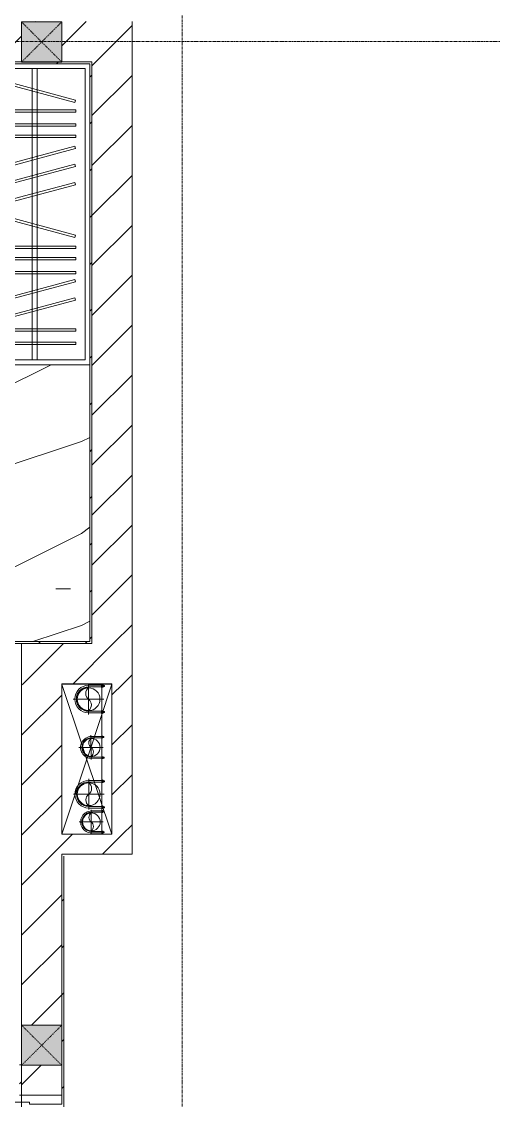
# Model space of a CAD drawing. Header units: millimetres. Extents: x 5357 to 259384, y -16348 to 109893.
# Drawn here: x 41853 to 44202, y 56460 to 61837 of the extents above; entities that cross this region are included whole.
import ezdxf

# ---------------------------------------------------------------- set-up
doc = ezdxf.new("R2010")
doc.units = ezdxf.units.MM
for name, pattern in [('Dash', [6, 3, -3]), ('Grid Line', [22.225, 12.7, -3.175, 3.175, -3.175]), ('IMPORT-CENTER _3_', [10.16, 6.35, -1.27, 1.27, -1.27])]:
    doc.linetypes.add(name, pattern=pattern)
for name, color, linetype, lineweight in [('0-1', 7, 'Continuous', 5), ('0-2', 53, 'Continuous', 9), ('A-DETL-GENF', 92, 'Continuous', 9), ('A-DOOR', 31, 'Continuous', 9), ('A-DOOR-FRAM', 31, 'Continuous', 9), ('A-FLOR', 192, 'Continuous', 9), ('A-FLOR-1', 53, 'Continuous', 9), ('A-FLOR-PATT-1', 10, 'Continuous', 9), ('A-WALL', 113, 'Continuous', 9), ('A-WALL-3', 113, 'Continuous', 18), ('A-WALL-PATT', 111, 'Continuous', 9), ('A-WALL-PATT-2', 53, 'Continuous', 9), ('G-IMPT', 8, 'Continuous', 9), ('G-IMPT-2', 8, 'IMPORT-CENTER _3_', 9), ('I-FURN-1', 254, 'Continuous', 9), ('I-WALL-1', 9, 'Continuous', 18), ('I-WALL-3', 2, 'Continuous', 18), ('M-EQPM', 50, 'Continuous', 9), ('S-BEAM-1', 53, 'Continuous', 9), ('S-COLS', 52, 'Continuous', 9), ('S-COLS-1', 253, 'Continuous', 5), ('S-COLS-5', 52, 'Continuous', 18), ('S-COLS-6', 52, 'Dash', 9), ('S-COLS-HDLN', 52, 'Dash', 9), ('S-GRID-1', 1, 'Grid Line', 9)]:
    doc.layers.add(name, color=color, linetype=linetype, lineweight=lineweight)
pattern_1 = [(45, (0, 0), (-116.67262, 116.67262), [])]
pattern_2 = [(45, (0, 0), (-124.4508, 124.4508), [])]

# ---------------------------------------------------------------- blocks, each defined once
blk = doc.blocks.new('NCV_TKTC_KET CAU_rvt-1-TKCS_MB CẢNH QUAN CÂY XANH')
at = {"layer": 'A-FLOR-1'}
blk.add_line((42052.6, 58534.9), (42302.6, 58534.9), dxfattribs=at)
at = {"layer": 'S-BEAM-1'}
blk.add_line((42302.6, 57787.3), (42053, 57787.3), dxfattribs=at)
blk = doc.blocks.new('TU QUAN AO-SUITE ROOM_3 - TU QUAN AO-SUITE ROOM_3-V76-TKCS_MB CẢNH QUAN CÂY XANH')
at = {"layer": 'I-FURN-1'}
for p, q in [((-550, 1500), (0, 1500)), ((0, 1500), (-550, 1500)), ((-24, 1476), (-526, 1476)), ((-526, 1476), (-526, 600)), ((-526, 1476), (-526, 24)), ((-287, 576), (-287, 1476)), ((-263, 576), (-263, 1476)), ((-24, 24), (-24, 1476)), ((0, 1500), (0, 0)), ((0, 0), (0, 1500)), ((-480.1, 1386.9), (-480.1, 1398.9)), ((-480.1, 1398.9), (-50.1, 1398.9)), ((-480.1, 1386.9), (-480.1, 1398.9)), ((-50.1, 1398.9), (-50.1, 1386.9)), ((-50.1, 1386.9), (-480.1, 1386.9)), ((-480.1, 1320.5), (-480.1, 1332.5)), ((-480.1, 1332.5), (-50.1, 1332.5)), ((-480.1, 1320.5), (-480.1, 1332.5)), ((-50.1, 1320.5), (-480.1, 1320.5)), ((-50.1, 1332.5), (-50.1, 1320.5)), ((-478.3, 1178.1), (-61.3, 1289.9)), ((-58.2, 1278.3), (-475.2, 1166.5)), ((-61.3, 1289.9), (-58.2, 1278.3)), ((-478.3, 1086.9), (-61.3, 1198.6)), ((-58.2, 1187.1), (-475.2, 1075.3)), ((-61.3, 1198.6), (-58.2, 1187.1)), ((-475.2, 1166.5), (-478.3, 1178.1)), ((-475.2, 1075.3), (-478.3, 1086.9)), ((-480.1, 1035.3), (-480.1, 1047.3)), ((-480.1, 1047.3), (-50.1, 1047.3)), ((-480.1, 1035.3), (-480.1, 1047.3)), ((-50.1, 1035.3), (-480.1, 1035.3)), ((-50.1, 1047.3), (-50.1, 1035.3)), ((-480.1, 965.8), (-480.1, 977.8)), ((-480.1, 977.8), (-50.1, 977.8)), ((-480.1, 965.8), (-480.1, 977.8)), ((-50.1, 977.8), (-50.1, 965.8)), ((-50.1, 965.8), (-480.1, 965.8)), ((-480.1, 908.6), (-480.1, 920.6)), ((-480.1, 920.6), (-50.1, 920.6)), ((-480.1, 908.6), (-480.1, 920.6)), ((-50.1, 920.6), (-50.1, 908.6)), ((-50.1, 908.6), (-480.1, 908.6)), ((-475.2, 865.5), (-478.3, 853.9)), ((-58.2, 753.7), (-475.2, 865.5)), ((-478.3, 853.9), (-61.3, 742.1)), ((-61.3, 742.1), (-58.2, 753.7)), ((-478.3, 603.1), (-61.3, 714.9)), ((-58.2, 703.3), (-475.2, 591.5)), ((-61.3, 714.9), (-58.2, 703.3)), ((-526, 24), (-526, 600)), ((-478.3, 511.9), (-61.3, 623.6)), ((-475.2, 591.5), (-478.3, 603.1)), ((-58.2, 612.1), (-475.2, 500.3)), ((-61.3, 623.6), (-58.2, 612.1)), ((-287, 24), (-287, 576)), ((-263, 24), (-263, 576)), ((-478.3, 423.1), (-61.3, 534.9)), ((-475.2, 500.3), (-478.3, 511.9)), ((-58.2, 523.3), (-475.2, 411.5)), ((-61.3, 534.9), (-58.2, 523.3)), ((-475.2, 411.5), (-478.3, 423.1)), ((-480.1, 368.4), (-480.1, 356.4)), ((-50.1, 368.4), (-480.1, 368.4)), ((-480.1, 356.4), (-50.1, 356.4)), ((-50.1, 356.4), (-50.1, 368.4)), ((-480.1, 311.2), (-480.1, 299.2)), ((-50.1, 311.2), (-480.1, 311.2)), ((-480.1, 299.2), (-50.1, 299.2)), ((-50.1, 299.2), (-50.1, 311.2)), ((-480.1, 241.7), (-480.1, 229.7)), ((-50.1, 241.7), (-480.1, 241.7)), ((-480.1, 229.7), (-50.1, 229.7)), ((-50.1, 229.7), (-50.1, 241.7)), ((-475.2, 192.7), (-478.3, 181.1)), ((-478.3, 181.1), (-61.3, 69.4)), ((-58.2, 80.9), (-475.2, 192.7)), ((-61.3, 69.4), (-58.2, 80.9)), ((-526, 24), (-24, 24))]:
    blk.add_line(p, q, dxfattribs=at)
blk = doc.blocks.new('NCV_TKTC_TANG 1_rvt-1-TKCS_MB CẢNH QUAN CÂY XANH')
at = {"layer": 'A-FLOR-PATT-1'}
h = blk.add_hatch(dxfattribs=at)
h.set_pattern_fill('FP_5', color=256, style=0, pattern_type=2)
h.set_pattern_definition([(0, (0, 0), (1788.16, 447.04), [73.762, -1267.358, 73.762, -1267.358, -7152.64]), (0, (0, 0), (1788.16, 447.04), [-2682.24, 73.762, -2608.478, 73.762, -1267.358, -3129.28]), (0, (0, 0), (1788.16, 447.04), [-6705.6, 73.762, -820.318, 73.762, -2161.438]), (120, (670.56, 223.5), (-1281.228, 1325.072), [73.762, -1267.358, 73.762, -8419.998]), (120, (670.56, 223.5), (-1281.228, 1325.072), [-1414.882, -1267.358, 73.762, -2608.478, -4470.4]), (120, (670.56, 223.5), (-1281.228, 1325.072), [-5364.48, 73.762, -1267.358, 73.762, -3055.518]), (120, (670.56, 223.5), (-1281.228, 1325.072), [-6779.362, -820.318, 73.762, -2161.438]), (240, (894.1, 1117.6), (-506.932, -1772.112), [73.762, -1267.358, 73.762, -8419.998]), (240, (894.1, 1117.6), (-506.932, -1772.112), [-1414.882, -1267.358, 73.762, -2608.478, -4470.4]), (240, (894.1, 1117.6), (-506.932, -1772.112), [-5364.48, 73.762, -1267.358, 73.762, -3055.518]), (240, (894.1, 1117.6), (-506.932, -1772.112), [-6779.362, -820.318, 73.762, -2161.438])])
h.paths.add_polyline_path([(42192.6, 58746.9), (42192.6, 60126.9), (41642.6, 60126.9), (41642.6, 61626.9), (41412.3, 61626.9), (41412.3, 61176.6), (40962.3, 61176.6), (40962.3, 59688), (40958.5, 59659.3), (40947.4, 59632.5), (40929.8, 59609.5), (40906.7, 59591.8), (40879.9, 59580.7), (40851.2, 59576.9), (39423.7, 59576.9), (39395, 59580.7), (39368.2, 59591.8), (39345.2, 59609.5), (39327.5, 59632.5), (39316.4, 59659.3), (39312.6, 59688), (39312.6, 61176.6), (38862.6, 61176.6), (38862.6, 61626.9), (38852.6, 61626.9), (38852.6, 61511.9), (38152.6, 61511.9), (38152.6, 61501.9), (38162.6, 61501.9), (38162.6, 58746.9), (42190.5, 58746.9)])
h = blk.add_hatch(dxfattribs=at)
h.set_pattern_fill('FP_4', color=256, style=0, pattern_type=2)
h.set_pattern_definition([(216.87, (366.52, 916.3), (2748.89673, 1832.6049), [458.15, -4123.35]), (206.565, (916.3, 641.4), (-916.3012, -916.2996), [1024.455, -1024.455]), (198.435, (916.3, 183.26), (-1832.5985, -916.302), [579.52, -2318.076])])
h.paths.add_polyline_path([(42192.6, 58746.9), (42192.6, 60126.9), (41642.6, 60126.9), (41642.6, 61626.9), (41412.3, 61626.9), (41412.3, 61176.6), (40962.3, 61176.6), (40962.3, 59688), (40958.5, 59659.3), (40947.4, 59632.5), (40929.8, 59609.5), (40906.7, 59591.8), (40879.9, 59580.7), (40851.2, 59576.9), (39423.7, 59576.9), (39395, 59580.7), (39368.2, 59591.8), (39345.2, 59609.5), (39327.5, 59632.5), (39316.4, 59659.3), (39312.6, 59688), (39312.6, 61176.6), (38862.6, 61176.6), (38862.6, 61626.9), (38852.6, 61626.9), (38852.6, 61511.9), (38152.6, 61511.9), (38152.6, 61501.9), (38162.6, 61501.9), (38162.6, 58746.9), (42190.5, 58746.9)])
at = {"layer": 'A-WALL-PATT-2'}
h = blk.add_hatch(dxfattribs=at)
h.set_pattern_fill('FP_10', color=256, style=0, pattern_type=2)
h.set_pattern_definition(pattern_1)
h.paths.add_polyline_path([(38862.6, 61626.9), (42192.6, 61626.9), (42192.6, 61636.9), (38852.6, 61636.9), (38852.6, 61626.9)])
h = blk.add_hatch(dxfattribs=at)
h.set_pattern_fill('FP_10', color=256, style=0, pattern_type=2)
h.set_pattern_definition(pattern_1)
h.paths.add_polyline_path([(42202.6, 58746.9), (42202.6, 61636.9), (42192.6, 61636.9), (42192.6, 58746.9)])
h = blk.add_hatch(dxfattribs=at)
h.set_pattern_fill('FP_10', color=256, style=0, pattern_type=2)
h.set_pattern_definition(pattern_1)
h.paths.add_polyline_path([(42202.6, 58736.9), (42202.6, 58746.9), (38152.6, 58746.9), (38152.6, 58736.9), (41752.6, 58736.9)])
h = blk.add_hatch(dxfattribs=at)
h.set_pattern_fill('FP_10', color=256, style=0, pattern_type=2)
h.set_pattern_definition(pattern_1)
h.paths.add_polyline_path([(41842.6, 53636.9), (41852.6, 53636.9), (41852.6, 55396.9), (41842.6, 55396.9), (41842.6, 53646.9)])
h.paths.add_polyline_path([(41852.6, 56486.9), (41852.6, 56636.9), (41842.6, 56635.9), (41842.6, 56486.9)])
at = {"layer": 'I-WALL-1'}
for p, q in [((42192.6, 61636.9), (38852.6, 61636.9)), ((38862.6, 61626.9), (42192.6, 61626.9)), ((42202.6, 61636.9), (42192.6, 61636.9)), ((42192.6, 61626.9), (42192.6, 58746.9)), ((42202.6, 58746.9), (42202.6, 61636.9)), ((42192.6, 58746.9), (38162.6, 58746.9)), ((41752.6, 58736.9), (42202.6, 58736.9)), ((42202.6, 58736.9), (42202.6, 58746.9)), ((41852.6, 56636.9), (41842.6, 56636.9)), ((41852.6, 56486.9), (41852.6, 56636.9)), ((41842.6, 56486.9), (41852.6, 56486.9))]:
    blk.add_line(p, q, dxfattribs=at)
at = {"layer": 'I-FURN-1', "rotation": 180}
blk.add_blockref('TU QUAN AO-SUITE ROOM_3 - TU QUAN AO-SUITE ROOM_3-V76-TKCS_MB CẢNH QUAN CÂY XANH', (41642.6, 61626.9), dxfattribs=at)
blk = doc.blocks.new('TKTC_XREF_251221_MB TANG 1 - TKTC_XREF_260130_MB TANG 1_dwg_CUM U_DN100-4202115-TKCS_MB CẢNH QUAN CÂY XANH')
at = {"layer": 'G-IMPT'}
blk.add_hatch(color=256, dxfattribs=at).paths.add_polyline_path([(0, -61), (0, -57), (14.8, -55.1), (28.5, -49.4), (40.3, -40.3), (49.4, -28.5), (55.1, -14.8), (57, 0), (55.1, 14.8), (49.4, 28.5), (40.3, 40.3), (28.5, 49.4), (14.8, 55.1), (0, 57), (0, 61), (15.8, 58.9), (36.8, 48), (43.1, 43.1), (52.8, 30.5), (58.9, 15.8), (61, 0), (58.9, -15.8), (52.8, -30.5), (43.1, -43.1), (30.5, -52.8), (15.8, -58.9)])
for p, q in [((-72.7, 69.3), (-72.7, 60.7)), ((-65, 69), (0, 69)), ((-79.1, 66.6), (-79.1, 63.4)), ((-76.6, 66.6), (-76.6, 63.4)), ((-74.6, 66.6), (-74.6, 63.4)), ((-66.9, 67.9), (-71.7, 67.9)), ((-66.9, 62.1), (-71.7, 62.1)), ((-79.1, -63.4), (-79.1, -66.6)), ((-76.6, -63.4), (-76.6, -66.6)), ((-74.6, -63.4), (-74.6, -66.6)), ((-72.7, -60.7), (-72.7, -69.3)), ((-66.9, -62.1), (-71.7, -62.1)), ((-66.9, -67.9), (-71.7, -67.9)), ((-65, -69), (0, -69))]:
    blk.add_line(p, q, dxfattribs=at)
at = {"layer": 'G-IMPT', "flags": 128}
for points in [[(-71.7, 59.2), (-66.9, 59.2), (-66.9, 70.8), (-71.7, 70.8)], [(-66.9, 70.8), (-66.9, 72.7), (-65, 72.7), (-65, 57.3), (-66.9, 57.3), (-66.9, 59.2)], [(-72.7, 67.6), (-78.1, 67.6), (-78.1, 62.4), (-72.7, 62.4)], [(-65, 61), (0, 61), (0, 57)], [(-72.7, -62.4), (-78.1, -62.4), (-78.1, -67.6), (-72.7, -67.6)], [(-71.7, -70.8), (-66.9, -70.8), (-66.9, -59.2), (-71.7, -59.2)], [(-66.9, -59.2), (-66.9, -57.3), (-65, -57.3), (-65, -72.7), (-66.9, -72.7), (-66.9, -70.8)], [(-65, -61), (0, -61), (0, -57)]]:
    blk.add_lwpolyline(points, dxfattribs=at)
at = {"layer": 'G-IMPT'}
for centre, radius, start, end in [((-71.1, 69.3), 1.56, 112.61986, 247.38014), ((0, 0), 69, 270, 90), ((-78.1, 66.6), 0.96, 90, 180), ((-78.1, 63.4), 0.96, 180, 270), ((-67.9, 65), 4.8, 143.1301, 216.8699), ((-71.1, 60.7), 1.56, 112.61986, 247.38014), ((0, 0), 61, 270, 90), ((0, 0), 57, 270, 90), ((-78.1, -63.4), 0.96, 90, 180), ((-78.1, -66.6), 0.96, 180, 270), ((-71.1, -60.7), 1.56, 112.61986, 247.38014), ((-67.9, -65), 4.8, 143.1301, 216.8699), ((-71.1, -69.3), 1.56, 112.61986, 247.38014)]:
    blk.add_arc(centre, radius, start, end, dxfattribs=at)
blk = doc.blocks.new('TKTC_XREF_251221_MB TANG 1 - TKTC_XREF_260130_MB TANG 1_dwg_$cc-4202117-TKCS_MB CẢNH QUAN CÂY XANH')
at = {"layer": 'G-IMPT'}
blk.add_circle((0, 0), 0.5, dxfattribs=at)
for centre, radius, start, end in [((0, 0), 0.5, 90, 270), ((0.188, 0.25), 0.313, 126.8699, 233.1301), ((-0.188, -0.25), 0.313, 306.8699, 53.1301)]:
    blk.add_arc(centre, radius, start, end, dxfattribs=at)
at = {"layer": 'G-IMPT-2'}
for p, q in [((0, -0.673), (0, 0.673)), ((-0.673, 0), (0.673, 0))]:
    blk.add_line(p, q, dxfattribs=at)
blk = doc.blocks.new('TKTC_XREF_251221_MB TANG 1 - TKTC_XREF_260130_MB TANG 1_dwg_$cc-4202122-TKCS_MB CẢNH QUAN CÂY XANH')
at = {"layer": 'G-IMPT'}
blk.add_circle((0, 0), 0.5, dxfattribs=at)
for centre, radius, start, end in [((0, 0), 0.5, 90, 270), ((0.188, 0.25), 0.313, 126.8699, 233.1301), ((-0.188, -0.25), 0.313, 306.8699, 53.1301)]:
    blk.add_arc(centre, radius, start, end, dxfattribs=at)
at = {"layer": 'G-IMPT-2'}
for p, q in [((0, -0.673), (0, 0.673)), ((-0.673, 0), (0.673, 0))]:
    blk.add_line(p, q, dxfattribs=at)
blk = doc.blocks.new('TKTC_XREF_251221_MB TANG 1 - TKTC_XREF_260130_MB TANG 1_dwg_CUM U_DN100-4202112-TKCS_MB CẢNH QUAN CÂY XANH')
at = {"layer": 'G-IMPT'}
blk.add_hatch(color=256, dxfattribs=at).paths.add_polyline_path([(0, 61), (0, 57), (14.8, 55.1), (28.5, 49.4), (40.3, 40.3), (49.4, 28.5), (55.1, 14.8), (57, 0), (55.1, -14.8), (49.4, -28.5), (40.3, -40.3), (28.5, -49.4), (14.8, -55.1), (0, -57), (0, -61), (15.8, -58.9), (30.5, -52.8), (43.1, -43.1), (52.8, -30.5), (58.9, -15.8), (61, 0), (58.9, 15.8), (52.8, 30.5), (43.1, 43.1), (30.5, 52.8), (15.8, 58.9)])
for p, q in [((-79.1, 66.6), (-79.1, 63.4)), ((-76.6, 66.6), (-76.6, 63.4)), ((-74.6, 66.6), (-74.6, 63.4)), ((-72.7, 69.3), (-72.7, 60.7)), ((-66.9, 67.9), (-71.7, 67.9)), ((-66.9, 62.1), (-71.7, 62.1)), ((-65, 69), (0, 69)), ((-79.1, -63.4), (-79.1, -66.6)), ((-76.6, -63.4), (-76.6, -66.6)), ((-74.6, -63.4), (-74.6, -66.6)), ((-72.7, -60.7), (-72.7, -69.3)), ((-66.9, -62.1), (-71.7, -62.1)), ((-66.9, -67.9), (-71.7, -67.9)), ((-65, -69), (0, -69))]:
    blk.add_line(p, q, dxfattribs=at)
at = {"layer": 'G-IMPT', "flags": 128}
for points in [[(-72.7, 67.6), (-78.1, 67.6), (-78.1, 62.4), (-72.7, 62.4)], [(-71.7, 59.2), (-66.9, 59.2), (-66.9, 70.8), (-71.7, 70.8)], [(-66.9, 70.8), (-66.9, 72.7), (-65, 72.7), (-65, 57.3), (-66.9, 57.3), (-66.9, 59.2)], [(-65, 61), (0, 61), (0, 57)], [(-72.7, -62.4), (-78.1, -62.4), (-78.1, -67.6), (-72.7, -67.6)], [(-71.7, -70.8), (-66.9, -70.8), (-66.9, -59.2), (-71.7, -59.2)], [(-66.9, -59.2), (-66.9, -57.3), (-65, -57.3), (-65, -72.7), (-66.9, -72.7), (-66.9, -70.8)], [(-65, -61), (0, -61), (0, -57)]]:
    blk.add_lwpolyline(points, dxfattribs=at)
at = {"layer": 'G-IMPT'}
for centre, radius, start, end in [((-78.1, 66.6), 0.96, 90, 180), ((-78.1, 63.4), 0.96, 180, 270), ((-71.1, 69.3), 1.56, 112.6199, 247.3801), ((-67.9, 65), 4.8, 143.1301, 216.8699), ((-71.1, 60.7), 1.56, 112.6199, 247.3801), ((0, 0), 69, 270, 90), ((0, 0), 61, 270, 90), ((0, 0), 57, 270, 90), ((-78.1, -63.4), 0.96, 90, 180), ((-78.1, -66.6), 0.96, 180, 270), ((-71.1, -60.7), 1.56, 112.6199, 247.3801), ((-67.9, -65), 4.8, 143.1301, 216.8699), ((-71.1, -69.3), 1.56, 112.6199, 247.3801)]:
    blk.add_arc(centre, radius, start, end, dxfattribs=at)
blk = doc.blocks.new('TKTC_XREF_251221_MB TANG 1 - TKTC_XREF_260130_MB TANG 1_dwg_$cc-V298-TKCS_MB CẢNH QUAN CÂY XANH')
at = {"layer": 'G-IMPT'}
blk.add_circle((0, 0), 0.5, dxfattribs=at)
for centre, radius, start, end in [((0, 0), 0.5, 90, 270), ((0.188, 0.25), 0.313, 126.8699, 233.1301), ((-0.188, -0.25), 0.313, 306.8699, 53.1301)]:
    blk.add_arc(centre, radius, start, end, dxfattribs=at)
at = {"layer": 'G-IMPT-2'}
for p, q in [((0, -0.673), (0, 0.673)), ((-0.673, 0), (0.673, 0))]:
    blk.add_line(p, q, dxfattribs=at)
blk = doc.blocks.new('TKTC_XREF_251221_MB TANG 1 - TKTC_XREF_260130_MB TANG 1_dwg_$cc-4202118-TKCS_MB CẢNH QUAN CÂY XANH')
at = {"layer": 'G-IMPT'}
blk.add_circle((0, 0), 0.5, dxfattribs=at)
for centre, radius, start, end in [((0, 0), 0.5, 90, 270), ((0.188, 0.25), 0.313, 126.8699, 233.1301), ((-0.188, -0.25), 0.313, 306.8699, 53.1301)]:
    blk.add_arc(centre, radius, start, end, dxfattribs=at)
at = {"layer": 'G-IMPT-2'}
for p, q in [((0, -0.673), (0, 0.673)), ((-0.673, 0), (0.673, 0))]:
    blk.add_line(p, q, dxfattribs=at)
blk = doc.blocks.new('TKTC_XREF_251221_MB TANG 1 - TKTC_XREF_260130_MB TANG 1_dwg-4202109-TKCS_MB CẢNH QUAN CÂY XANH')
at = {"layer": 'G-IMPT'}
blk.add_line((-160899.7, -343559.7), (-160899.7, -342809.7), dxfattribs=at)
at = {"layer": 'G-IMPT', "flags": 128}
blk.add_lwpolyline([(-160874, -342809.7), (-160850.5, -342809.9), (-160850.5, -343559.7)], dxfattribs=at)
for name, p, xscale, yscale, zscale, rotation in [('TKTC_XREF_251221_MB TANG 1 - TKTC_XREF_260130_MB TANG 1_dwg_$cc-V298-TKCS_MB CẢNH QUAN CÂY XANH', (-160965.6, -342886.8), 113.7150000000092, 113.7150000000092, 113.7150000000092, 0.04476088158440977), ('TKTC_XREF_251221_MB TANG 1 - TKTC_XREF_260130_MB TANG 1_dwg_CUM U_DN100-4202112-TKCS_MB CẢNH QUAN CÂY XANH', (-160965.6, -342886), 0.9975000000000005, 0.9975000000000005, 0.9975000000000005, 180.0467435561312), ('TKTC_XREF_251221_MB TANG 1 - TKTC_XREF_260130_MB TANG 1_dwg_$cc-4202118-TKCS_MB CẢNH QUAN CÂY XANH', (-160953, -343127.1), 90.0000000000512, 90.0000000000512, 90.0000000000512, 0.419778997776333), ('TKTC_XREF_251221_MB TANG 1 - TKTC_XREF_260130_MB TANG 1_dwg_CUM U_DN100-4202112-TKCS_MB CẢNH QUAN CÂY XANH', (-160964.7, -343360.3), 0.9974999999999966, 0.9974999999999966, 0.9974999999999966, 180.0467435564899), ('TKTC_XREF_251221_MB TANG 1 - TKTC_XREF_260130_MB TANG 1_dwg_$cc-4202117-TKCS_MB CẢNH QUAN CÂY XANH', (-160952.6, -343498.2), 90.0000000000512, 90.0000000000512, 90.0000000000512, 0.419778997776333)]:
    blk.add_blockref(name, p, dxfattribs=dict(xscale=xscale, yscale=yscale, zscale=zscale, rotation=rotation))
at = {"extrusion": (0, 0, -1)}
for name, p, xscale, yscale, zscale, rotation in [('TKTC_XREF_251221_MB TANG 1 - TKTC_XREF_260130_MB TANG 1_dwg_CUM U_DN100-4202115-TKCS_MB CẢNH QUAN CÂY XANH', (160951.1, -343127.1), 0.7894736842105242, 0.7894736842105242, -0.7894736842105241, 359.5802210006287), ('TKTC_XREF_251221_MB TANG 1 - TKTC_XREF_260130_MB TANG 1_dwg_$cc-4202122-TKCS_MB CẢNH QUAN CÂY XANH', (160964.7, -343360.3), 113.7150000000092, 113.7150000000092, -113.7150000000092, 179.9532564459116), ('TKTC_XREF_251221_MB TANG 1 - TKTC_XREF_260130_MB TANG 1_dwg_CUM U_DN100-4202115-TKCS_MB CẢNH QUAN CÂY XANH', (160950.7, -343498.2), 0.7894736842105242, 0.7894736842105242, -0.7894736842105241, 359.5802210006287)]:
    blk.add_blockref(name, p, dxfattribs=dict(at, xscale=xscale, yscale=yscale, zscale=zscale, rotation=rotation))
blk = doc.blocks.new('TKTC_XREF_251221_MB TANG 1 - TKTC_XREF_251221_MB TANG 1-2038492-TKCS_MB CẢNH QUAN CÂY XANH')
blk.add_blockref('TKTC_XREF_251221_MB TANG 1 - TKTC_XREF_260130_MB TANG 1_dwg-4202109-TKCS_MB CẢNH QUAN CÂY XANH', (169499.1, 384109.7))
blk = doc.blocks.new('G1_SOF - BO TRU - 200x200-3050151-TKCS_MB CẢNH QUAN CÂY XANH')
at = {"layer": 'S-COLS-HDLN'}
for p, q in [((-100, 100), (100, -100)), ((100, 100), (-100, -100))]:
    blk.add_line(p, q, dxfattribs=at)
blk = doc.blocks.new('FD_05 - FD_05-1000x2200mm-835434-TKCS_MB CẢNH QUAN CÂY XANH')
at = {"layer": 'A-DETL-GENF'}
for p, q in [((470, 100), (470, 1120)), ((470, 1120), (510, 1120)), ((510, 1120), (510, 100)), ((510, 100), (470, 100))]:
    blk.add_line(p, q, dxfattribs=at)
blk.add_arc((510, 100), 1020, 92.2475, 180, dxfattribs=at)
at = {"layer": 'A-DOOR-FRAM'}
for p, q in [((-510, 100), (-545, 100)), ((-545, 100), (-545, -100)), ((-510, 60), (-510, 100)), ((-500, 60), (-510, 60)), ((-500, -100), (-500, 60)), ((510, 60), (500, 60)), ((500, 60), (500, -100)), ((545, 100), (510, 100)), ((510, 100), (510, 60)), ((545, -100), (545, 100)), ((-545, -100), (-500, -100)), ((500, -100), (545, -100))]:
    blk.add_line(p, q, dxfattribs=at)

msp = doc.modelspace()

# ---------------------------------------------------------------- hatches: boundary and pattern name
at = {"layer": 'A-WALL-PATT'}
h = msp.add_hatch(dxfattribs=at)
h.set_pattern_fill('FP_1', color=256, style=0, pattern_type=2)
h.set_pattern_definition(pattern_2)
h.paths.add_polyline_path([(38852.6, 61636.9), (41852.6, 61636.9), (41852.6, 61835.3), (42052.6, 61835.3), (42052.6, 61636.9), (42402.6, 61636.9), (42402.6, 61836.9), (38852.6, 61836.9)])
h = msp.add_hatch(dxfattribs=at)
h.set_pattern_fill('FP_1', color=256, style=0, pattern_type=2)
h.set_pattern_definition(pattern_2)
h.paths.add_polyline_path([(42402.6, 58736.9), (42402.6, 61636.9), (42202.6, 61636.9), (42202.6, 58736.9)])
h = msp.add_hatch(dxfattribs=at)
h.set_pattern_fill('FP_1', color=256, style=0, pattern_type=2)
h.set_pattern_definition(pattern_2)
h.paths.add_polyline_path([(42302.6, 58536.9), (42402.6, 58536.9), (42402.6, 58736.9), (41852.6, 58736.9), (41852.6, 58536.9), (42275.4, 58536.9)])
h = msp.add_hatch(dxfattribs=at)
h.set_pattern_fill('FP_1', color=256, style=0, pattern_type=2)
h.set_pattern_definition(pattern_2)
h.paths.add_polyline_path([(42052.6, 57686.9), (42052.6, 58536.9), (41852.6, 58536.9), (41852.6, 57686.9)])
h = msp.add_hatch(dxfattribs=at)
h.set_pattern_fill('FP_1', color=256, style=0, pattern_type=2)
h.set_pattern_definition(pattern_2)
h.paths.add_polyline_path([(42302.6, 57786.9), (42402.6, 57786.9), (42402.6, 58536.9), (42302.6, 58536.9)])
h = msp.add_hatch(dxfattribs=at)
h.set_pattern_fill('FP_1', color=256, style=0, pattern_type=2)
h.set_pattern_definition(pattern_2)
h.paths.add_polyline_path([(42402.6, 57686.9), (42402.6, 57786.9), (42052.6, 57786.9), (42052.6, 57686.9), (42275.4, 57686.9)])
h = msp.add_hatch(dxfattribs=at)
h.set_pattern_fill('FP_1', color=256, style=0, pattern_type=2)
h.set_pattern_definition(pattern_2)
h.paths.add_polyline_path([(42052.6, 53636.9), (42052.6, 55396.9), (41852.6, 55396.9), (41852.6, 53636.9)])
h.paths.add_polyline_path([(41852.6, 56486.9), (42052.6, 56486.9), (42052.6, 56635.3), (41852.6, 56635.3)])
h.paths.add_polyline_path([(42052.6, 56835.3), (42052.6, 57686.9), (41852.6, 57686.9), (41852.6, 56835.3)])
h = msp.add_hatch(dxfattribs=at)
h.set_pattern_fill('FP_41', color=256, style=0, pattern_type=2)
h.set_pattern_definition(pattern_1)
h.paths.add_polyline_path([(42062.6, 53636.9), (42062.6, 57686.9), (42052.6, 57686.9), (42052.6, 53636.9)])
at = {"layer": 'S-COLS-1'}
for points in [[(42052.6, 61635.3), (42052.6, 61835.3), (41852.6, 61835.3), (41852.6, 61635.3)], [(41852.6, 56635.3), (42052.6, 56635.9), (42052.6, 56835.3), (41852.6, 56835.3), (41852.6, 56635.9)]]:
    msp.add_hatch(color=256, dxfattribs=at).paths.add_polyline_path(points)

# ---------------------------------------------------------------- linework, layer by layer
at = {"layer": '0-2'}
for p, q in [((42153.8, 58230.6), (42052.6, 58533.6)), ((42183.6, 58178.3), (42302.6, 58534.9)), ((42156.1, 58223.7), (42153.8, 58230.6)), ((42052.9, 57786.9), (42182.6, 58175.3)), ((42167.6, 58189.2), (42156.1, 58223.7)), ((42169.3, 58184.2), (42168.4, 58186.9)), ((42301.8, 57787.3), (42169.7, 58183))]:
    msp.add_line(p, q, dxfattribs=at)
at = {"layer": 'A-FLOR'}
msp.add_line((42402.6, 61836.9), (42402.6, 58736.9), dxfattribs=at)
at = {"layer": 'A-WALL'}
for p, q in [((41852.6, 61636.9), (41852.6, 61835.3)), ((41852.6, 61835.3), (42052.6, 61835.3)), ((42052.6, 61835.3), (42052.6, 61636.9)), ((41852.6, 56835.3), (42052.6, 56835.3)), ((42052.6, 56635.3), (41852.6, 56635.3))]:
    msp.add_line(p, q, dxfattribs=at)
at = {"layer": 'A-WALL-3'}
for p, q in [((42402.6, 58736.9), (42402.6, 61836.9)), ((38852.6, 61636.9), (41852.6, 61636.9)), ((42052.6, 61636.9), (42202.6, 61636.9)), ((42202.6, 61636.9), (42202.6, 58736.9)), ((41852.6, 58736.9), (41852.6, 56835.3)), ((42202.6, 58736.9), (41852.6, 58736.9)), ((42402.6, 57686.9), (42402.6, 58736.9)), ((42052.6, 58536.9), (42302.6, 58536.9)), ((42052.6, 57786.9), (42052.6, 58536.9)), ((42302.6, 58536.9), (42302.6, 57786.9)), ((42302.6, 57786.9), (42052.6, 57786.9)), ((42062.6, 57686.9), (42402.6, 57686.9)), ((41852.6, 56635.3), (41852.6, 56486.9)), ((42052.6, 56486.9), (42052.6, 56635.3))]:
    msp.add_line(p, q, dxfattribs=at)
at = {"layer": 'I-WALL-3'}
for p, q in [((42062.6, 57686.9), (42052.6, 57686.9)), ((42052.6, 57686.9), (42052.6, 56635.3)), ((42062.6, 53646.9), (42062.6, 57676.9))]:
    msp.add_line(p, q, dxfattribs=at)
at = {"layer": 'S-COLS'}
for p, q in [((42052.6, 61835.3), (41852.6, 61835.3)), ((41852.6, 61835.3), (41852.6, 61636.9)), ((42052.6, 61636.9), (42052.6, 61835.3)), ((42052.6, 56835.3), (41852.6, 56835.3)), ((41852.6, 56635.3), (42052.6, 56635.3))]:
    msp.add_line(p, q, dxfattribs=at)
at = {"layer": 'S-COLS-5'}
for p, q in [((41852.6, 61636.9), (41852.6, 61635.3)), ((41852.6, 61635.3), (42052.6, 61635.3)), ((42052.6, 61635.3), (42052.6, 61636.9)), ((41852.6, 56835.3), (41852.6, 56635.3)), ((42052.6, 56635.3), (42052.6, 56835.3))]:
    msp.add_line(p, q, dxfattribs=at)
at = {"layer": 'S-GRID-1'}
for p, q in [((42652.6, 20960.6), (42652.6, 80482.7)), ((130319.3, 61736.9), (29351.8, 61736.9))]:
    msp.add_line(p, q, dxfattribs=at)

# ---------------------------------------------------------------- block references
at = {"layer": '0-1'}
for name in ['NCV_TKTC_KET CAU_rvt-1-TKCS_MB CẢNH QUAN CÂY XANH', 'NCV_TKTC_TANG 1_rvt-1-TKCS_MB CẢNH QUAN CÂY XANH']:
    msp.add_blockref(name, (0, 0), dxfattribs=at)
at = {"layer": 'A-DOOR', "rotation": 89.99999999999991}
msp.add_blockref('FD_05 - FD_05-1000x2200mm-835434-TKCS_MB CẢNH QUAN CÂY XANH', (41952.6, 55941.9), dxfattribs=at)
at = {"layer": 'M-EQPM'}
msp.add_blockref('TKTC_XREF_251221_MB TANG 1 - TKTC_XREF_251221_MB TANG 1-2038492-TKCS_MB CẢNH QUAN CÂY XANH', (33652.6, 17236.9), dxfattribs=at)
at = {"layer": 'S-COLS-6'}
for p in [(41952.6, 61735.3), (41952.6, 56735.3)]:
    msp.add_blockref('G1_SOF - BO TRU - 200x200-3050151-TKCS_MB CẢNH QUAN CÂY XANH', p, dxfattribs=at)

doc.saveas('drawing.dxf')
